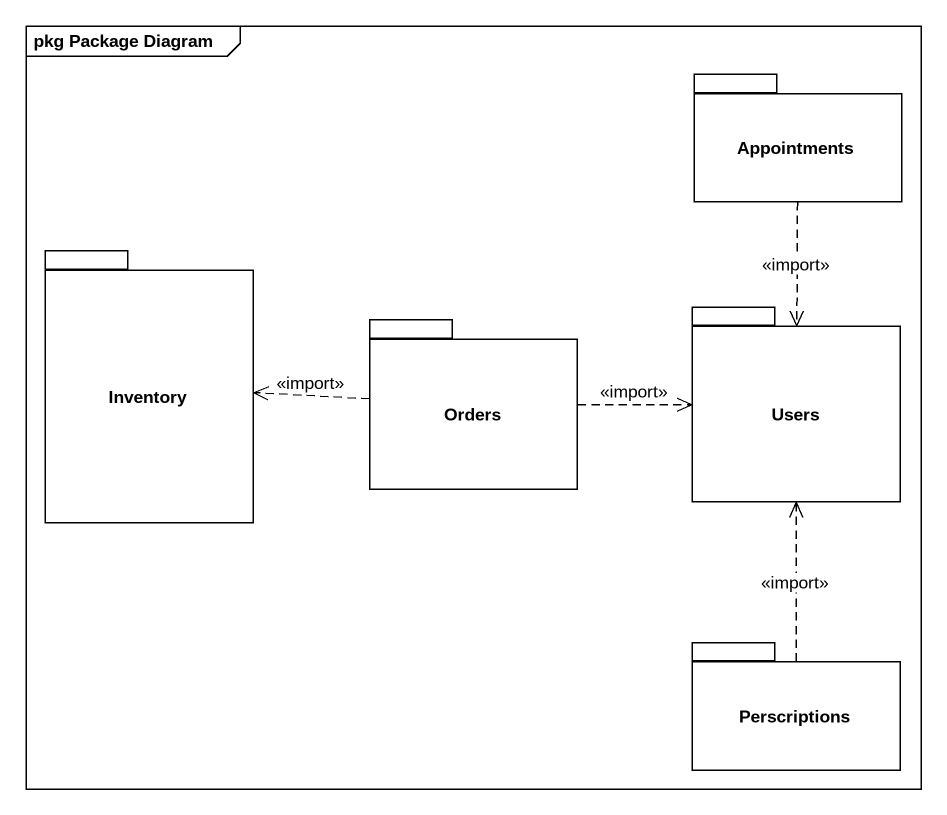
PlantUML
@startuml
mainframe pkg Package Diagram
package Appointments {
}
package Inventory {
}
package Users {
}
package Orders {
}
package Perscriptions {
}
Appointments ..> Users : <<import>>
Orders .left.> Inventory : <<import>>
Orders .right.> Users : <<import>>
Perscriptions .up.> Users : <<import>>
@enduml
